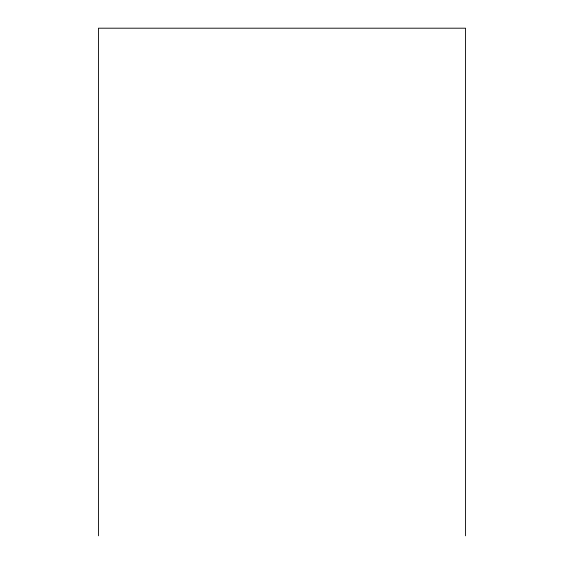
<?xml version="1.0" encoding="UTF-8"?>
<svg xmlns="http://www.w3.org/2000/svg" width="564" height="564" viewBox="0 0 564 564"><rect width="100%" height="100%" fill="white"/><g stroke="black" fill="none" stroke-linecap="round" stroke-linejoin="round"><path stroke-width="0.85" d="M465.547 535.8L465.547 28.2L98.453 28.2L98.453 535.8"/></g></svg>
